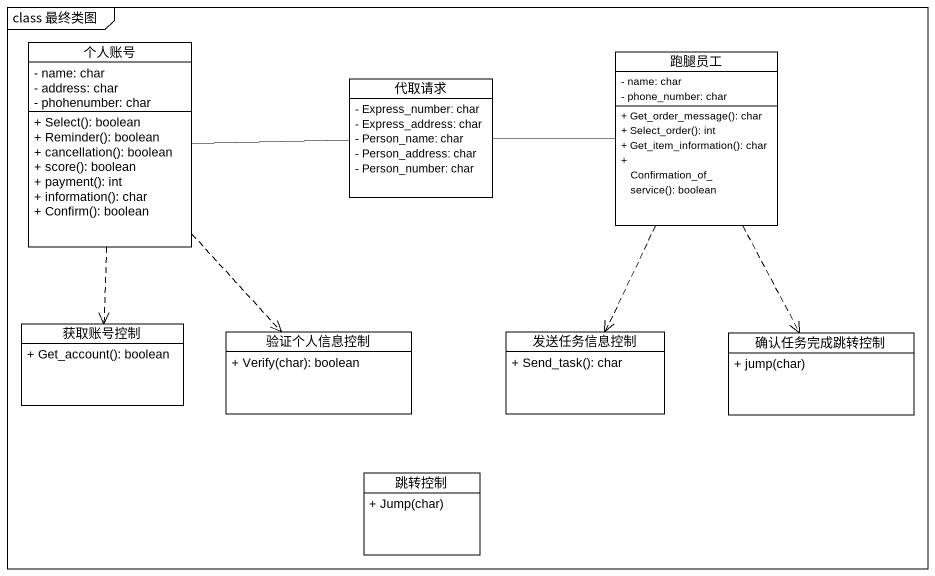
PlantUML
@startuml
mainframe class 最终类图
hide circle
hide empty members
skinparam classAttributeIconSize 0
class 个人账号 {
  - name: char
  - address: char
  - phohenumber: char
  + Select(): boolean
  + Reminder(): boolean
  + cancellation(): boolean
  + score(): boolean
  + payment(): int
  + information(): char
  + Confirm(): boolean
}
class 代取请求 {
  - Express_number: char
  - Express_address: char
  - Person_name: char
  - Person_address: char
  - Person_number: char
}
class 跑腿员工 {
  - name: char
  - phone_number: char
  + Get_order_message(): char
  + Select_order(): int
  + Get_item_information(): char
  + Confirmation_of_service(): boolean
}
class 获取账号控制 {
  + Get_account(): boolean
}
class 验证个人信息控制 {
  + Verify(char): boolean
}
class 发送任务信息控制 {
  + Send_task(): char
}
class 确认任务完成跳转控制 {
  + jump(char)
}
class 跳转控制 {
  + Jump(char)
}
个人账号 -right- 代取请求
个人账号 ..> 获取账号控制
个人账号 ..> 验证个人信息控制
代取请求 -right- 跑腿员工
跑腿员工 ..> 发送任务信息控制
跑腿员工 ..> 确认任务完成跳转控制
@enduml
